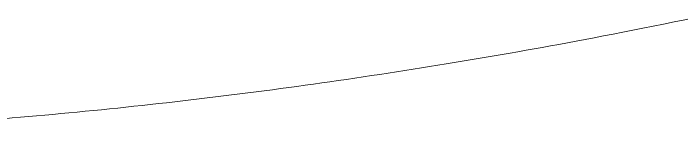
# Model space of a CAD drawing. Header units: millimetres. Extents: x -46397 to 283259, y -8690 to 23983.
# Drawn here: x -39757.341 to -39755.429, y 5857.576 to 5857.924 of the extents above; entities that cross this region are included whole.
import ezdxf

# ---------------------------------------------------------------- set-up
doc = ezdxf.new("R2010")
doc.units = ezdxf.units.MM
doc.linetypes.add('CENTER', pattern=[2, 1.25, -0.25, 0.25, -0.25])
doc.linetypes.add('HIDDENX2', pattern=[0.75, 0.5, -0.25])
doc.layers.add('DUONGTAM', color=1, linetype='CENTER', lineweight=0)

msp = doc.modelspace()

# ---------------------------------------------------------------- linework, layer by layer
at = {"color": 1, "linetype": 'HIDDENX2', "lineweight": 0, "ltscale": 10}
msp.add_rational_spline([(-39760.5391, 5859.1258, -1.4991), (-39755.3314, 5857.5694, -1.4991), (-39750.8215, 5857.5694, -1.4991)], [1.34963998936, 1.45403500584, 1.45403500584], degree=2, dxfattribs=at)
at = {"color": 2, "linetype": 'Continuous', "lineweight": 0, "ltscale": 10}
msp.add_rational_spline([(-39751.5191, 5859.1258, -1.4991), (-39755.3314, 5857.5694, -1.4991), (-39758.633, 5857.5694, -1.4991)], [1.34963998936, 1.45403500584, 1.45403500584], degree=2, dxfattribs=at)
at = {"layer": 'DUONGTAM', "color": 5, "lineweight": 0, "ltscale": 100, "elevation": -1.4991}
msp.add_lwpolyline([(-41033.0468, 5772.9706), (-41033.0468, 4272.9706), (-41033.0468, 4223.1449, 0.284296), (-40890.6892, 3989.7103, 0.238987), (-39863.4055, 3989.7097, 0.284296), (-39721.0468, 4223.1449), (-39721.0468, 4272.9706), (-39721.0468, 5772.9706), (-39721.0468, 5822.7963, 0.284296), (-39863.4044, 6056.231, 0.238987), (-40890.6882, 6056.2315, 0.284296), (-41033.0468, 5822.7963)], format="xyb", close=True, dxfattribs=at)

doc.saveas('drawing.dxf')
